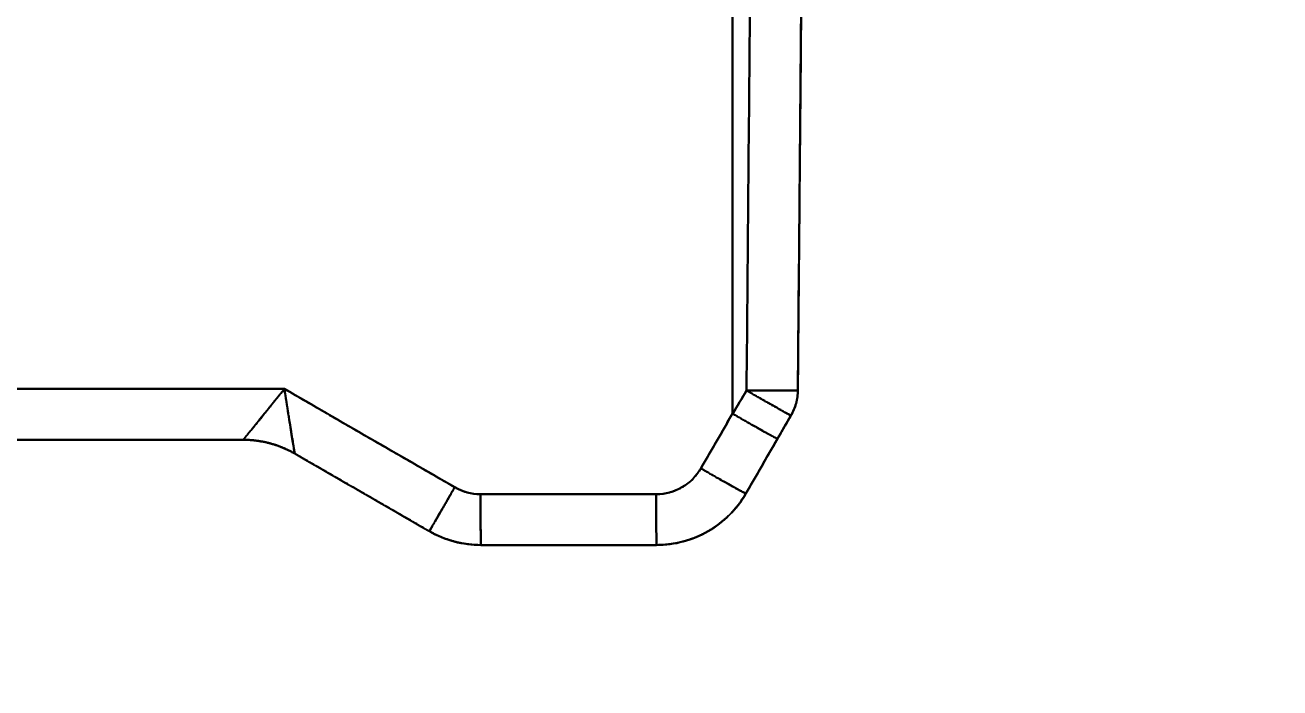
# Model space of a CAD drawing. Extents: x 8663 to 11443, y -20992 to -18942.
# Drawn here: x 10438.08 to 10462.42, y -20559.78 to -20546.91 of the extents above; entities that cross this region are included whole.
import ezdxf

# ---------------------------------------------------------------- set-up
doc = ezdxf.new("R2010")
doc.units = 0
doc.layers.get('0').update_dxf_attribs({"linetype": 'CONTINUOUS'})
doc.layers.add('1', color=7, linetype='CONTINUOUS')
doc.styles.add('____', font='')
doc.styles.get('____').set_extended_font_data('굴림')
doc.dimstyles.new('MSADIM', dxfattribs={"dimtxt": 33, "dimasz": 17, "dimexe": 10, "dimexo": 7.5, "dimgap": 10, "dimtad": 0, "dimtih": 1, "dimtoh": 1, "dimdec": 0, "dimzin": 1, "dimtxsty": '____', "dimcen": 11.25, "dimazin": 3, "dimtfac": 1, "dimtdec": 0, "dimtix": 1, "dimtmove": 0, "dimatfit": 3, "dimtolj": 1, "dimtzin": 1})

# ---------------------------------------------------------------- blocks, each defined once
blk = doc.blocks.new('*D256')
at = {"color": 0}
for p, q in [((10288.781, -20489.955), (10288.781, -20650.431)), ((10824.37, -20536.443), (10824.37, -20650.431)), ((10305.781, -20640.431), (10515.183, -20640.431)), ((10807.37, -20640.431), (10597.968, -20640.431))]:
    blk.add_line(p, q, dxfattribs=at)
for points in [[(10305.781, -20637.597), (10305.781, -20643.264), (10288.781, -20640.431)], [(10807.37, -20637.597), (10807.37, -20643.264), (10824.37, -20640.431)]]:
    blk.add_solid(points, dxfattribs=at)
at = {"color": 0, "insert": (10556.575, -20640.431), "char_height": 28, "attachment_point": 5, "style": '____'}
blk.add_mtext('\\A1;534', dxfattribs=at)

msp = doc.modelspace()

# ---------------------------------------------------------------- linework, layer by layer
at = {"layer": '1', "color": 7, "linetype": 'CONTINUOUS'}
for points, degree in [([(10451.802, -20545.722), (10451.802, -20548.474), (10451.802, -20551.225), (10451.802, -20553.976)], 3), ([(10451.802, -20553.976), (10451.802, -20545.722)], 1), ([(10452.072, -20554.005), (10452.096, -20551.244), (10452.121, -20548.483), (10452.145, -20545.722)], 3), ([(10452.145, -20545.722), (10452.121, -20548.483), (10452.096, -20551.244), (10452.072, -20554.005)], 3), ([(10453.139, -20545.722), (10453.067, -20554.002)], 1), ([(10453.067, -20554.002), (10453.091, -20551.242), (10453.115, -20548.482), (10453.139, -20545.722)], 3), ([(10453.133, -20546.491), (10453.067, -20554.002)], 1), ([(10443.109, -20553.976), (10439.456, -20553.976), (10435.803, -20553.976), (10432.15, -20553.976)], 3), ([(10432.15, -20553.976), (10443.109, -20553.976)], 1), ([(10446.413, -20555.884), (10445.312, -20555.248), (10444.21, -20554.612), (10443.109, -20553.976)], 3), ([(10443.109, -20553.976), (10446.413, -20555.884)], 1), ([(10451.802, -20553.976), (10451.802, -20554.451)], 1), ([(10451.802, -20554.451), (10451.802, -20553.976)], 1), ([(10451.805, -20554.459), (10451.894, -20554.308), (10451.983, -20554.156), (10452.072, -20554.005)], 3), ([(10452.072, -20554.005), (10451.983, -20554.156), (10451.894, -20554.308), (10451.805, -20554.459)], 3), ([(10453.067, -20554.002), (10453.065, -20554.265), (10452.933, -20554.493)], 2), ([(10451.802, -20554.451), (10451.597, -20554.807), (10451.391, -20555.162), (10451.186, -20555.518)], 3), ([(10451.186, -20555.518), (10451.802, -20554.451)], 1), ([(10452.933, -20554.493), (10452.059, -20556.006)], 1), ([(10452.933, -20554.493), (10452.672, -20554.945)], 1), ([(10452.672, -20554.945), (10452.759, -20554.795), (10452.846, -20554.644), (10452.933, -20554.493)], 3), ([(10432.157, -20554.964), (10435.542, -20554.964), (10438.927, -20554.964), (10442.312, -20554.964)], 3), ([(10442.312, -20554.964), (10432.157, -20554.964)], 1), ([(10442.312, -20554.964), (10441.01, -20554.964)], 1), ([(10442.312, -20554.964), (10442.312, -20554.964)], 1), ([(10442.312, -20554.964), (10442.312, -20554.964)], 1), ([(10443.312, -20555.232), (10443.084, -20555.1), (10442.575, -20554.964), (10442.312, -20554.964)], 2), ([(10452.059, -20556.006), (10452.263, -20555.653), (10452.468, -20555.299), (10452.672, -20554.945)], 3), ([(10452.672, -20554.945), (10452.059, -20556.006)], 1), ([(10445.92, -20556.738), (10443.312, -20555.232)], 1), ([(10443.312, -20555.232), (10443.312, -20555.232)], 1), ([(10443.312, -20555.232), (10444.181, -20555.734), (10445.051, -20556.236), (10445.92, -20556.738)], 3), ([(10443.312, -20555.232), (10443.312, -20555.232)], 1), ([(10445.92, -20556.738), (10443.312, -20555.232)], 1), ([(10450.32, -20556.018), (10450.588, -20556.018), (10451.052, -20555.75), (10451.186, -20555.518)], 2), ([(10446.413, -20555.884), (10446.645, -20556.018), (10446.913, -20556.018)], 2), ([(10446.913, -20556.018), (10446.739, -20556.018), (10446.565, -20555.971), (10446.413, -20555.884)], 3), ([(10450.32, -20556.018), (10449.184, -20556.018), (10448.049, -20556.018), (10446.913, -20556.018)], 3), ([(10446.913, -20556.018), (10450.32, -20556.018)], 1), ([(10452.059, -20556.006), (10451.927, -20556.234), (10451.555, -20556.606), (10451.099, -20556.869), (10450.591, -20557.006), (10450.327, -20557.006)], 2), ([(10446.92, -20557.006), (10446.657, -20557.006), (10446.149, -20556.87), (10445.92, -20556.738)], 2), ([(10445.92, -20556.738), (10446.223, -20556.913), (10446.571, -20557.006), (10446.92, -20557.006)], 3), ([(10446.92, -20557.006), (10448.056, -20557.006), (10449.192, -20557.006), (10450.327, -20557.006)], 3), ([(10450.327, -20557.006), (10446.92, -20557.006)], 1), ([(10450.327, -20557.006), (10446.92, -20557.006)], 1)]:
    msp.add_open_spline(points, degree=degree, dxfattribs=at)
for points, knots in [([(10443.109, -20553.976), (10443.004, -20554.106), (10442.9, -20554.235), (10442.708, -20554.474), (10442.62, -20554.583), (10442.473, -20554.766), (10442.414, -20554.839), (10442.334, -20554.938), (10442.312, -20554.964), (10442.312, -20554.964)], [0, 0, 0, 0, 0.25, 0.25, 0.5, 0.5, 0.75, 0.75, 1, 1, 1, 1]), ([(10442.312, -20554.964), (10442.312, -20554.964), (10442.312, -20554.964), (10442.312, -20554.963), (10442.313, -20554.963), (10442.313, -20554.962), (10442.314, -20554.961), (10442.315, -20554.96), (10442.316, -20554.959), (10442.318, -20554.957), (10442.319, -20554.955), (10442.321, -20554.953), (10442.322, -20554.951), (10442.324, -20554.949), (10442.327, -20554.946), (10442.329, -20554.944), (10442.331, -20554.941), (10442.334, -20554.937), (10442.337, -20554.934), (10442.34, -20554.93), (10442.343, -20554.927), (10442.346, -20554.923), (10442.349, -20554.918), (10442.353, -20554.914), (10442.357, -20554.909), (10442.361, -20554.904), (10442.365, -20554.899), (10442.377, -20554.884), (10442.401, -20554.854), (10442.442, -20554.804), (10442.49, -20554.744), (10442.544, -20554.678), (10442.603, -20554.605), (10442.666, -20554.526), (10442.738, -20554.437), (10442.793, -20554.369), (10442.829, -20554.324), (10442.843, -20554.307), (10442.857, -20554.289), (10442.873, -20554.269), (10442.89, -20554.248), (10442.908, -20554.227), (10442.926, -20554.203), (10442.946, -20554.179), (10442.966, -20554.154), (10442.988, -20554.127), (10443.01, -20554.099), (10443.033, -20554.07), (10443.058, -20554.04), (10443.083, -20554.008), (10443.1, -20553.987), (10443.109, -20553.976)], [0, 0, 0, 0, 0.007955, 0.015921, 0.023897, 0.031886, 0.039887, 0.047903, 0.055935, 0.063982, 0.072047, 0.08013, 0.088233, 0.096356, 0.1045, 0.112667, 0.120857, 0.129071, 0.13731, 0.145576, 0.153869, 0.162189, 0.170539, 0.178919, 0.18733, 0.195772, 0.204247, 0.212755, 0.270521, 0.331024, 0.394474, 0.46105, 0.521884, 0.587569, 0.658174, 0.733754, 0.745834, 0.758724, 0.772424, 0.786933, 0.802251, 0.81838, 0.835319, 0.853068, 0.871627, 0.890997, 0.911177, 0.932167, 0.953967, 0.976578, 1, 1, 1, 1]), ([(10443.312, -20555.232), (10443.311, -20555.231), (10443.304, -20555.198), (10443.283, -20555.072), (10443.267, -20554.979), (10443.23, -20554.747), (10443.208, -20554.608), (10443.16, -20554.305), (10443.134, -20554.141), (10443.109, -20553.976)], [0, 0, 0, 0, 0.25, 0.25, 0.5, 0.5, 0.75, 0.75, 1, 1, 1, 1]), ([(10443.109, -20553.976), (10443.11, -20553.982), (10443.112, -20553.995), (10443.114, -20554.014), (10443.117, -20554.032), (10443.12, -20554.05), (10443.123, -20554.068), (10443.125, -20554.085), (10443.128, -20554.102), (10443.131, -20554.119), (10443.133, -20554.136), (10443.136, -20554.152), (10443.138, -20554.168), (10443.141, -20554.183), (10443.143, -20554.199), (10443.145, -20554.213), (10443.148, -20554.228), (10443.15, -20554.242), (10443.152, -20554.256), (10443.154, -20554.27), (10443.156, -20554.283), (10443.158, -20554.297), (10443.16, -20554.309), (10443.162, -20554.322), (10443.164, -20554.334), (10443.166, -20554.346), (10443.168, -20554.357), (10443.17, -20554.368), (10443.171, -20554.379), (10443.173, -20554.39), (10443.175, -20554.4), (10443.176, -20554.41), (10443.178, -20554.42), (10443.179, -20554.429), (10443.186, -20554.469), (10443.197, -20554.538), (10443.211, -20554.631), (10443.225, -20554.716), (10443.237, -20554.793), (10443.25, -20554.872), (10443.263, -20554.951), (10443.275, -20555.028), (10443.286, -20555.092), (10443.293, -20555.131), (10443.297, -20555.154), (10443.299, -20555.166), (10443.301, -20555.176), (10443.302, -20555.186), (10443.304, -20555.194), (10443.305, -20555.202), (10443.307, -20555.209), (10443.308, -20555.215), (10443.309, -20555.22), (10443.31, -20555.224), (10443.31, -20555.227), (10443.311, -20555.23), (10443.312, -20555.231), (10443.312, -20555.232), (10443.312, -20555.232)], [0, 0, 0, 0, 0.010745, 0.021322, 0.031732, 0.041974, 0.052049, 0.061957, 0.071698, 0.081271, 0.090677, 0.099916, 0.108987, 0.117891, 0.126628, 0.135197, 0.143599, 0.151834, 0.159902, 0.167802, 0.175535, 0.183101, 0.190499, 0.197731, 0.204795, 0.211692, 0.218422, 0.224984, 0.231379, 0.237608, 0.243669, 0.249563, 0.255289, 0.260849, 0.266242, 0.327096, 0.384767, 0.439281, 0.49067, 0.538971, 0.605529, 0.668971, 0.729478, 0.787258, 0.803029, 0.818688, 0.83424, 0.849691, 0.865046, 0.880313, 0.895497, 0.910604, 0.925641, 0.940614, 0.95553, 0.970395, 0.985216, 1, 1, 1, 1]), ([(10453.067, -20554.002), (10453.067, -20554.002), (10453.067, -20554.002), (10453.067, -20554.002), (10453.066, -20554.002), (10453.065, -20554.003), (10453.064, -20554.003), (10453.063, -20554.003), (10453.062, -20554.003), (10453.06, -20554.003), (10453.058, -20554.003), (10453.056, -20554.004), (10453.054, -20554.004), (10453.052, -20554.004), (10453.05, -20554.004), (10453.047, -20554.004), (10453.044, -20554.004), (10453.041, -20554.004), (10453.038, -20554.005), (10453.035, -20554.005), (10453.032, -20554.005), (10453.029, -20554.005), (10453.025, -20554.005), (10453.021, -20554.005), (10453.018, -20554.005), (10453.014, -20554.005), (10453.01, -20554.006), (10453.006, -20554.006), (10453.002, -20554.006), (10452.997, -20554.006), (10452.993, -20554.006), (10452.989, -20554.006), (10452.984, -20554.006), (10452.98, -20554.006), (10452.975, -20554.006), (10452.971, -20554.006), (10452.966, -20554.006), (10452.961, -20554.007), (10452.956, -20554.007), (10452.951, -20554.007), (10452.947, -20554.007), (10452.942, -20554.007), (10452.937, -20554.007), (10452.932, -20554.007), (10452.927, -20554.007), (10452.922, -20554.007), (10452.917, -20554.007), (10452.912, -20554.007), (10452.907, -20554.007), (10452.902, -20554.007), (10452.897, -20554.007), (10452.892, -20554.007), (10452.887, -20554.007), (10452.882, -20554.007), (10452.877, -20554.007), (10452.872, -20554.007), (10452.867, -20554.007), (10452.862, -20554.008), (10452.857, -20554.008), (10452.852, -20554.008), (10452.847, -20554.008), (10452.843, -20554.008), (10452.838, -20554.008), (10452.833, -20554.008), (10452.828, -20554.008), (10452.824, -20554.008), (10452.819, -20554.008), (10452.814, -20554.008), (10452.81, -20554.008), (10452.805, -20554.008), (10452.801, -20554.008), (10452.797, -20554.008), (10452.792, -20554.008), (10452.788, -20554.008), (10452.784, -20554.008), (10452.78, -20554.008), (10452.748, -20554.008), (10452.69, -20554.008), (10452.603, -20554.008), (10452.525, -20554.008), (10452.441, -20554.008), (10452.356, -20554.007), (10452.274, -20554.007), (10452.215, -20554.007), (10452.174, -20554.006), (10452.144, -20554.006), (10452.123, -20554.006), (10452.108, -20554.006), (10452.095, -20554.005), (10452.083, -20554.006), (10452.075, -20554.005), (10452.072, -20554.005)], [0, 0, 0, 0, 0.009645, 0.01921, 0.028694, 0.038098, 0.047422, 0.056665, 0.065827, 0.074909, 0.083911, 0.092832, 0.101672, 0.110432, 0.119112, 0.127711, 0.13623, 0.144668, 0.153026, 0.161303, 0.1695, 0.177616, 0.185652, 0.193607, 0.201482, 0.209277, 0.21699, 0.224624, 0.232177, 0.23965, 0.247042, 0.254353, 0.261584, 0.268735, 0.275805, 0.282795, 0.289704, 0.296533, 0.303281, 0.309949, 0.316536, 0.323043, 0.329469, 0.335815, 0.342081, 0.348265, 0.35437, 0.360394, 0.366337, 0.3722, 0.377983, 0.383685, 0.389307, 0.394848, 0.400309, 0.405689, 0.410988, 0.416208, 0.421347, 0.426405, 0.431383, 0.43628, 0.441097, 0.445833, 0.450489, 0.455065, 0.45956, 0.463974, 0.468308, 0.472562, 0.476735, 0.480828, 0.48484, 0.488771, 0.492623, 0.496393, 0.500084, 0.578189, 0.645882, 0.703159, 0.750017, 0.822706, 0.874984, 0.911218, 0.937488, 0.955462, 0.968743, 0.977565, 0.98437, 0.993612, 1, 1, 1, 1]), ([(10452.072, -20554.005), (10452.072, -20554.006), (10452.074, -20554.007), (10452.076, -20554.008), (10452.079, -20554.01), (10452.082, -20554.012), (10452.086, -20554.014), (10452.09, -20554.017), (10452.096, -20554.02), (10452.101, -20554.023), (10452.107, -20554.026), (10452.114, -20554.03), (10452.123, -20554.035), (10452.132, -20554.04), (10452.144, -20554.047), (10452.159, -20554.056), (10452.18, -20554.068), (10452.208, -20554.084), (10452.251, -20554.109), (10452.317, -20554.147), (10452.39, -20554.189), (10452.463, -20554.23), (10452.53, -20554.269), (10452.605, -20554.312), (10452.657, -20554.341), (10452.687, -20554.358), (10452.694, -20554.362), (10452.701, -20554.366), (10452.709, -20554.37), (10452.717, -20554.375), (10452.724, -20554.379), (10452.733, -20554.384), (10452.741, -20554.388), (10452.749, -20554.393), (10452.757, -20554.398), (10452.766, -20554.403), (10452.774, -20554.407), (10452.783, -20554.412), (10452.792, -20554.417), (10452.8, -20554.422), (10452.809, -20554.427), (10452.817, -20554.431), (10452.826, -20554.436), (10452.834, -20554.441), (10452.842, -20554.445), (10452.85, -20554.45), (10452.858, -20554.454), (10452.866, -20554.458), (10452.873, -20554.462), (10452.88, -20554.466), (10452.887, -20554.47), (10452.893, -20554.473), (10452.9, -20554.477), (10452.905, -20554.48), (10452.911, -20554.483), (10452.915, -20554.485), (10452.92, -20554.487), (10452.924, -20554.489), (10452.927, -20554.491), (10452.929, -20554.492), (10452.931, -20554.493), (10452.933, -20554.493), (10452.933, -20554.493), (10452.933, -20554.493)], [0, 0, 0, 0, 0.001373, 0.003118, 0.005254, 0.007788, 0.010722, 0.014054, 0.01778, 0.021895, 0.026393, 0.031272, 0.03738, 0.044625, 0.053007, 0.062527, 0.079033, 0.099869, 0.125034, 0.177445, 0.25, 0.296962, 0.354274, 0.421932, 0.499931, 0.5073, 0.514982, 0.522977, 0.531285, 0.539906, 0.54884, 0.558087, 0.567648, 0.577521, 0.587707, 0.598206, 0.609018, 0.620143, 0.631582, 0.643333, 0.655397, 0.667774, 0.680465, 0.693468, 0.706784, 0.720413, 0.734356, 0.748611, 0.763179, 0.77806, 0.793255, 0.808762, 0.824582, 0.840716, 0.857162, 0.873921, 0.890994, 0.908379, 0.926077, 0.944088, 0.962413, 0.98105, 1, 1, 1, 1]), ([(10452.933, -20554.493), (10452.976, -20554.419), (10453.009, -20554.339), (10453.054, -20554.173), (10453.066, -20554.088), (10453.067, -20554.002)], [0, 0, 0, 0, 0.5, 0.5, 1, 1, 1, 1]), ([(10453.067, -20554.002), (10453.066, -20554.088), (10453.054, -20554.173), (10453.009, -20554.339), (10452.976, -20554.419), (10452.933, -20554.493)], [0, 0, 0, 0, 0.5, 0.5, 1, 1, 1, 1]), ([(10451.805, -20554.459), (10451.805, -20554.458), (10451.804, -20554.458), (10451.804, -20554.457), (10451.803, -20554.456), (10451.803, -20554.455), (10451.803, -20554.454), (10451.803, -20554.453), (10451.802, -20554.452), (10451.802, -20554.451)], [0, 0, 0, 0, 0.105802, 0.217256, 0.339508, 0.476493, 0.631025, 0.805069, 1, 1, 1, 1]), ([(10451.802, -20554.451), (10451.803, -20554.452), (10451.803, -20554.454), (10451.803, -20554.456), (10451.804, -20554.458), (10451.805, -20554.458), (10451.805, -20554.459)], [0, 0, 0, 0, 0.327816, 0.594705, 0.811951, 1, 1, 1, 1]), ([(10452.672, -20554.945), (10452.671, -20554.946), (10452.666, -20554.943), (10452.643, -20554.932), (10452.626, -20554.923), (10452.582, -20554.9), (10452.555, -20554.885), (10452.492, -20554.85), (10452.456, -20554.83), (10452.376, -20554.785), (10452.332, -20554.76), (10452.238, -20554.707), (10452.187, -20554.678), (10452.083, -20554.619), (10452.029, -20554.588), (10451.918, -20554.524), (10451.862, -20554.491), (10451.805, -20554.459)], [0, 0, 0, 0, 0.125, 0.125, 0.25, 0.25, 0.375, 0.375, 0.5, 0.5, 0.625, 0.625, 0.75, 0.75, 0.875, 0.875, 1, 1, 1, 1]), ([(10451.805, -20554.459), (10451.856, -20554.488), (10451.909, -20554.518), (10452.016, -20554.58), (10452.07, -20554.611), (10452.176, -20554.671), (10452.228, -20554.701), (10452.327, -20554.757), (10452.374, -20554.783), (10452.458, -20554.831), (10452.496, -20554.852), (10452.561, -20554.888), (10452.588, -20554.903), (10452.631, -20554.925), (10452.646, -20554.934), (10452.667, -20554.944), (10452.672, -20554.946), (10452.672, -20554.945)], [0, 0, 0, 0, 0.125, 0.125, 0.25, 0.25, 0.375, 0.375, 0.5, 0.5, 0.625, 0.625, 0.75, 0.75, 0.875, 0.875, 1, 1, 1, 1]), ([(10443.312, -20555.232), (10443.161, -20555.145), (10442.998, -20555.077), (10442.661, -20554.987), (10442.486, -20554.964), (10442.312, -20554.964)], [0, 0, 0, 0, 0.5, 0.5, 1, 1, 1, 1]), ([(10451.186, -20555.518), (10451.099, -20555.669), (10450.971, -20555.797), (10450.669, -20555.971), (10450.495, -20556.018), (10450.32, -20556.018)], [0, 0, 0, 0, 0.5, 0.5, 1, 1, 1, 1]), ([(10451.186, -20555.518), (10451.243, -20555.551), (10451.299, -20555.584), (10451.411, -20555.648), (10451.465, -20555.679), (10451.57, -20555.739), (10451.621, -20555.767), (10451.716, -20555.821), (10451.76, -20555.846), (10451.841, -20555.891), (10451.877, -20555.911), (10451.941, -20555.946), (10451.968, -20555.961), (10452.012, -20555.985), (10452.029, -20555.993), (10452.052, -20556.005), (10452.058, -20556.007), (10452.059, -20556.006)], [0, 0, 0, 0, 0.125, 0.125, 0.25, 0.25, 0.375, 0.375, 0.5, 0.5, 0.625, 0.625, 0.75, 0.75, 0.875, 0.875, 1, 1, 1, 1]), ([(10445.92, -20556.738), (10445.92, -20556.738), (10445.924, -20556.732), (10445.936, -20556.711), (10445.946, -20556.694), (10445.97, -20556.652), (10445.985, -20556.625), (10446.021, -20556.563), (10446.042, -20556.528), (10446.087, -20556.449), (10446.112, -20556.406), (10446.166, -20556.313), (10446.194, -20556.263), (10446.254, -20556.16), (10446.285, -20556.106), (10446.349, -20555.996), (10446.381, -20555.94), (10446.413, -20555.884)], [0, 0, 0, 0, 0.125, 0.125, 0.25, 0.25, 0.375, 0.375, 0.5, 0.5, 0.625, 0.625, 0.75, 0.75, 0.875, 0.875, 1, 1, 1, 1]), ([(10446.913, -20556.018), (10446.913, -20556.083), (10446.913, -20556.148), (10446.914, -20556.275), (10446.914, -20556.337), (10446.914, -20556.457), (10446.914, -20556.514), (10446.915, -20556.621), (10446.915, -20556.672), (10446.916, -20556.763), (10446.916, -20556.804), (10446.917, -20556.876), (10446.917, -20556.906), (10446.918, -20556.956), (10446.919, -20556.974), (10446.92, -20556.999), (10446.92, -20557.006), (10446.92, -20557.006)], [0, 0, 0, 0, 0.125, 0.125, 0.25, 0.25, 0.375, 0.375, 0.5, 0.5, 0.625, 0.625, 0.75, 0.75, 0.875, 0.875, 1, 1, 1, 1]), ([(10450.327, -20557.006), (10450.327, -20557.006), (10450.326, -20556.999), (10450.325, -20556.974), (10450.325, -20556.956), (10450.324, -20556.906), (10450.324, -20556.876), (10450.323, -20556.804), (10450.322, -20556.763), (10450.322, -20556.672), (10450.322, -20556.621), (10450.321, -20556.514), (10450.321, -20556.457), (10450.32, -20556.337), (10450.32, -20556.275), (10450.32, -20556.148), (10450.32, -20556.083), (10450.32, -20556.018)], [0, 0, 0, 0, 0.125, 0.125, 0.25, 0.25, 0.375, 0.375, 0.5, 0.5, 0.625, 0.625, 0.75, 0.75, 0.875, 0.875, 1, 1, 1, 1]), ([(10450.327, -20557.006), (10450.676, -20557.006), (10451.025, -20556.912), (10451.629, -20556.564), (10451.884, -20556.309), (10452.059, -20556.006)], [0, 0, 0, 0, 0.5, 0.5, 1, 1, 1, 1]), ([(10452.059, -20556.006), (10452.055, -20556.013), (10452.047, -20556.026), (10452.036, -20556.046), (10452.024, -20556.065), (10452.011, -20556.084), (10451.999, -20556.103), (10451.987, -20556.122), (10451.974, -20556.141), (10451.961, -20556.159), (10451.948, -20556.177), (10451.935, -20556.195), (10451.922, -20556.212), (10451.909, -20556.23), (10451.895, -20556.247), (10451.882, -20556.264), (10451.868, -20556.281), (10451.854, -20556.297), (10451.84, -20556.314), (10451.826, -20556.33), (10451.812, -20556.346), (10451.797, -20556.362), (10451.783, -20556.377), (10451.769, -20556.392), (10451.754, -20556.407), (10451.739, -20556.422), (10451.724, -20556.437), (10451.71, -20556.451), (10451.695, -20556.465), (10451.68, -20556.479), (10451.664, -20556.493), (10451.649, -20556.506), (10451.634, -20556.52), (10451.619, -20556.533), (10451.603, -20556.546), (10451.588, -20556.558), (10451.572, -20556.571), (10451.557, -20556.583), (10451.541, -20556.595), (10451.526, -20556.607), (10451.51, -20556.619), (10451.494, -20556.63), (10451.479, -20556.641), (10451.463, -20556.652), (10451.447, -20556.663), (10451.431, -20556.674), (10451.415, -20556.684), (10451.399, -20556.694), (10451.383, -20556.704), (10451.368, -20556.714), (10451.352, -20556.723), (10451.336, -20556.733), (10451.32, -20556.742), (10451.304, -20556.751), (10451.288, -20556.76), (10451.272, -20556.769), (10451.256, -20556.777), (10451.24, -20556.785), (10451.224, -20556.793), (10451.208, -20556.801), (10451.192, -20556.809), (10451.176, -20556.817), (10451.16, -20556.824), (10451.145, -20556.831), (10451.129, -20556.838), (10451.113, -20556.845), (10451.097, -20556.852), (10451.081, -20556.858), (10451.066, -20556.864), (10451.05, -20556.871), (10451.034, -20556.877), (10451.019, -20556.882), (10451.003, -20556.888), (10450.987, -20556.894), (10450.972, -20556.899), (10450.956, -20556.904), (10450.941, -20556.909), (10450.926, -20556.914), (10450.91, -20556.919), (10450.895, -20556.923), (10450.88, -20556.928), (10450.865, -20556.932), (10450.85, -20556.936), (10450.834, -20556.94), (10450.819, -20556.944), (10450.805, -20556.948), (10450.79, -20556.952), (10450.775, -20556.955), (10450.76, -20556.958), (10450.745, -20556.962), (10450.731, -20556.965), (10450.716, -20556.968), (10450.702, -20556.97), (10450.687, -20556.973), (10450.673, -20556.976), (10450.659, -20556.978), (10450.644, -20556.98), (10450.63, -20556.983), (10450.616, -20556.985), (10450.602, -20556.987), (10450.588, -20556.989), (10450.574, -20556.99), (10450.561, -20556.992), (10450.547, -20556.994), (10450.533, -20556.995), (10450.52, -20556.997), (10450.506, -20556.998), (10450.493, -20556.999), (10450.48, -20557), (10450.466, -20557.001), (10450.453, -20557.002), (10450.44, -20557.003), (10450.427, -20557.003), (10450.415, -20557.004), (10450.402, -20557.004), (10450.389, -20557.005), (10450.377, -20557.005), (10450.364, -20557.005), (10450.352, -20557.006), (10450.339, -20557.006), (10450.331, -20557.006), (10450.327, -20557.006)], [0, 0, 0, 0, 0.010968, 0.021893, 0.032774, 0.043612, 0.054406, 0.065157, 0.075864, 0.086528, 0.097148, 0.107725, 0.118259, 0.128749, 0.139195, 0.149598, 0.159958, 0.170274, 0.180546, 0.190776, 0.200961, 0.211103, 0.221202, 0.231257, 0.241269, 0.251237, 0.261162, 0.271044, 0.280882, 0.290676, 0.300427, 0.310134, 0.319798, 0.329419, 0.338996, 0.34853, 0.35802, 0.367466, 0.37687, 0.386229, 0.395546, 0.404818, 0.414048, 0.423234, 0.432376, 0.441475, 0.45053, 0.459542, 0.468511, 0.477436, 0.486317, 0.495155, 0.50395, 0.512701, 0.521409, 0.530073, 0.538694, 0.547271, 0.555805, 0.564295, 0.572742, 0.581145, 0.589505, 0.597821, 0.606094, 0.614324, 0.62251, 0.630652, 0.638751, 0.646807, 0.654819, 0.662788, 0.670713, 0.678595, 0.686433, 0.694228, 0.701979, 0.709687, 0.717351, 0.724972, 0.732549, 0.740083, 0.747574, 0.755021, 0.762424, 0.769784, 0.777101, 0.784374, 0.791604, 0.79879, 0.805933, 0.813032, 0.820088, 0.8271, 0.834069, 0.840994, 0.847876, 0.854714, 0.861509, 0.868261, 0.874969, 0.881633, 0.888254, 0.894832, 0.901366, 0.907857, 0.914304, 0.920708, 0.927068, 0.933385, 0.939658, 0.945888, 0.952074, 0.958217, 0.964316, 0.970372, 0.976385, 0.982354, 0.988279, 0.994161, 1, 1, 1, 1]), ([(10452.059, -20556.006), (10451.884, -20556.309), (10451.629, -20556.564), (10451.176, -20556.825), (10451.013, -20556.892), (10450.845, -20556.937)], [0, 0, 0, 0, 0.66668, 0.66668, 1, 1, 1, 1]), ([(10446.92, -20557.006), (10446.746, -20557.006), (10446.571, -20556.983), (10446.234, -20556.892), (10446.072, -20556.825), (10445.92, -20556.738)], [0, 0, 0, 0, 0.5, 0.5, 1, 1, 1, 1])]:
    msp.add_open_spline(points, degree=3, knots=knots, dxfattribs=at)
for points, weights in [([(10452.072, -20554.005), (10453.067, -20554.014), (10453.067, -20554.002)], [1, 0.708766397271, 1]), ([(10452.933, -20554.493), (10452.929, -20554.5), (10452.072, -20554.005)], [1, 0.710664685441, 1]), ([(10442.312, -20554.964), (10442.848, -20554.964), (10443.312, -20555.232)], [1, 0.965927678913, 1]), ([(10442.312, -20554.964), (10442.848, -20554.964), (10443.312, -20555.232)], [1, 0.965926353926, 1]), ([(10443.312, -20555.232), (10442.848, -20554.964), (10442.312, -20554.964)], [1, 0.965927678913, 1]), ([(10452.059, -20556.006), (10452.052, -20556.018), (10451.186, -20555.518)], [1, 0.707108176763, 1]), ([(10446.413, -20555.884), (10445.921, -20556.737), (10445.92, -20556.738)], [1, 0.712240374553, 0.999673181262]), ([(10446.92, -20557.006), (10446.913, -20557.006), (10446.913, -20556.018)], [1, 0.711413030818, 1]), ([(10450.32, -20556.018), (10450.32, -20557.006), (10450.327, -20557.006)], [1, 0.711413030818, 1])]:
    msp.add_rational_spline(points, weights, degree=2, dxfattribs=at)

# ---------------------------------------------------------------- dimensions: what is measured, and where the dimension line sits
dim = msp.add_linear_dim(base=(10824.37, -20640.431), p1=(10288.781, -20482.455), p2=(10824.37, -20528.943), text='534', dimstyle='MSADIM', override={"dimtxt": 28, "dimfxl": 1.25, "dimtfill": 1})
dim.commit()
dim.dimension.update_dxf_attribs({"geometry": '*D256', "text_midpoint": (10556.575, -20640.431)})

doc.saveas('drawing.dxf')
